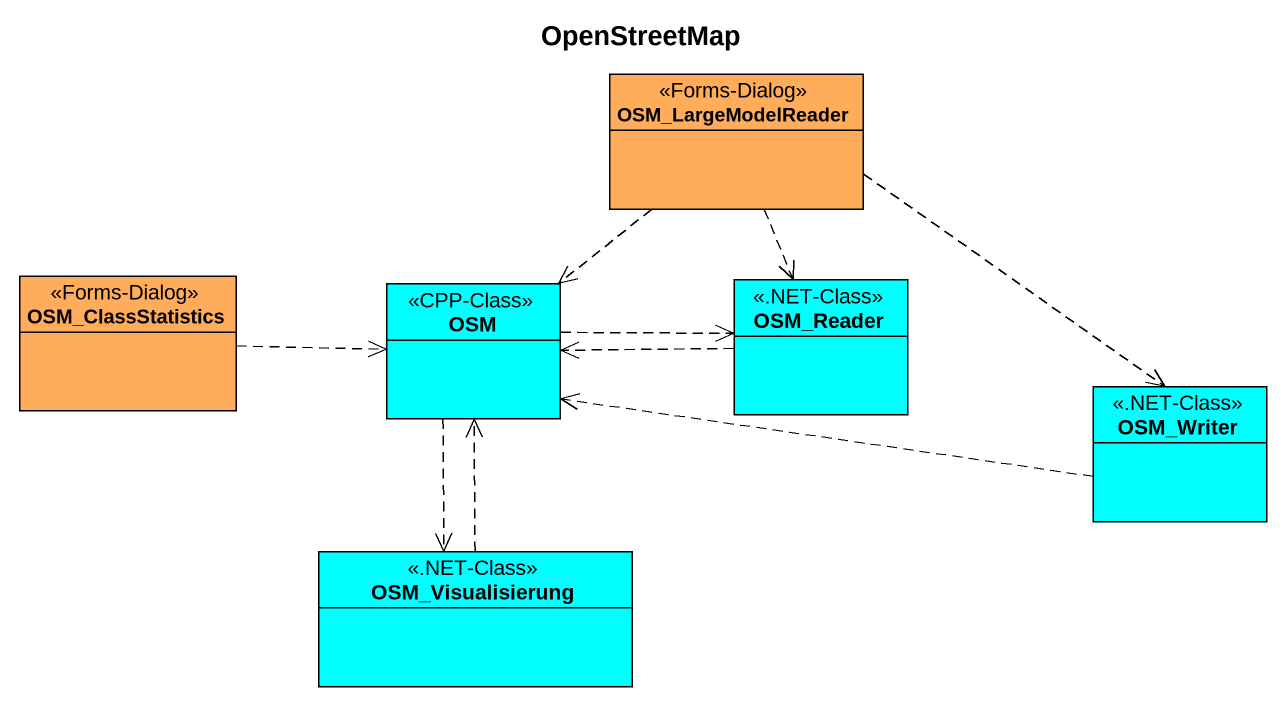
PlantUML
@startuml
title OpenStreetMap
hide circle
hide empty members
class OSM_LargeModelReader <<Forms-Dialog>> #FFAD5B
class OSM_ClassStatistics <<Forms-Dialog>> #FFAD5B
class OSM <<CPP-Class>> #00FFFF
class OSM_Reader <<.NET-Class>> #00FFFF
class OSM_Writer <<.NET-Class>> #00FFFF
class OSM_Visualisierung <<.NET-Class>> #00FFFF
OSM_LargeModelReader ..> OSM
OSM_LargeModelReader ..> OSM_Reader
OSM_LargeModelReader ..> OSM_Writer
OSM_ClassStatistics .right.> OSM
OSM .right.> OSM_Reader
OSM ..> OSM_Visualisierung
OSM_Reader .left.> OSM
OSM_Writer .left.> OSM
OSM_Visualisierung .up.> OSM
@enduml
